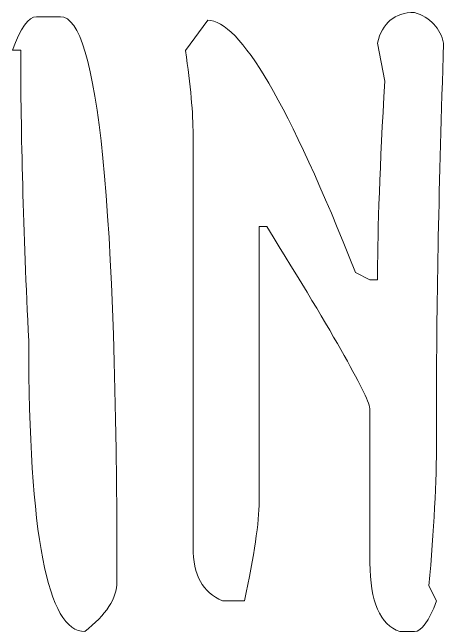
# Model space of a CAD drawing. Header units: inches. Extents: x 0.42 to 5.57, y -5.8 to -0.43.
# Drawn here: x 4.752 to 5.509, y -4.537 to -3.449 of the extents above; entities that cross this region are included whole.
import ezdxf

# ---------------------------------------------------------------- set-up
doc = ezdxf.new("R2010")
doc.units = ezdxf.units.IN
doc.header["$MEASUREMENT"] = 0
doc.layers.add('Layer 1', color=7, linetype='Continuous')

# ---------------------------------------------------------------- blocks, each defined once
blk = doc.blocks.new('block 407')
at = {"layer": 'Layer 1', "lineweight": 0}
blk.add_open_spline([(4.8366, -3.4564), (4.9027, -3.4564), (4.9357, -3.7876), (4.9357, -4.4491), (4.9357, -4.4781), (4.9166, -4.507), (4.8792, -4.5366), (4.8138, -4.5366), (4.7807, -4.3661), (4.7807, -4.0259), (4.7712, -3.8317), (4.7667, -3.6612), (4.7667, -3.5151), (4.7667, -3.5151), (4.7521, -3.5151), (4.7521, -3.5151), (4.766, -3.4762), (4.7807, -3.4564), (4.7947, -3.4564), (4.7947, -3.4564), (4.8366, -3.4564), (4.8366, -3.4564)], degree=3, knots=[0, 0, 0, 0, 1, 1, 1, 2, 2, 2, 3, 3, 3, 4, 4, 4, 5, 5, 5, 6, 6, 6, 7, 7, 7, 7], dxfattribs=at)
blk = doc.blocks.new('block 406')
at = {"layer": 'Layer 1'}
blk.add_blockref('block 407', (0, 0), dxfattribs=at)
blk = doc.blocks.new('block 409')
at = {"layer": 'Layer 1', "lineweight": 0}
blk.add_open_spline([(5.5094, -3.5028), (5.5013, -3.751), (5.4969, -3.9566), (5.4969, -4.1203), (5.4969, -4.1203), (5.4969, -4.2009), (5.4969, -4.2009), (5.4969, -4.2732), (5.4925, -4.3578), (5.4837, -4.456), (5.4837, -4.456), (5.4969, -4.4826), (5.4969, -4.4826), (5.4837, -4.5184), (5.4705, -4.5366), (5.458, -4.5366), (5.458, -4.5366), (5.4323, -4.5366), (5.4323, -4.5366), (5.3978, -4.5245), (5.3801, -4.4841), (5.3801, -4.4156), (5.3801, -4.4156), (5.3801, -4.1469), (5.3801, -4.1469), (5.3801, -4.1271), (5.3199, -4.0198), (5.1987, -3.8249), (5.1987, -3.8249), (5.1855, -3.8249), (5.1855, -3.8249), (5.1855, -3.8249), (5.1855, -4.3082), (5.1855, -4.3082), (5.1855, -4.3441), (5.1766, -4.4026), (5.1598, -4.4826), (5.1598, -4.4826), (5.1208, -4.4826), (5.1208, -4.4826), (5.0863, -4.4681), (5.0694, -4.4369), (5.0694, -4.3889), (5.0694, -4.3889), (5.0694, -3.6635), (5.0694, -3.6635), (5.0694, -3.6262), (5.065, -3.5774), (5.0562, -3.5158), (5.0562, -3.5158), (5.0951, -3.4625), (5.0951, -3.4625), (5.1517, -3.4625), (5.2383, -3.6102), (5.3544, -3.9056), (5.3544, -3.9056), (5.3801, -3.9185), (5.3801, -3.9185), (5.3801, -3.9185), (5.3934, -3.9185), (5.3934, -3.9185), (5.3934, -3.9185), (5.3934, -3.9056), (5.3934, -3.9056), (5.3934, -3.8302), (5.3978, -3.7183), (5.4059, -3.5699), (5.4059, -3.5699), (5.3934, -3.5028), (5.3934, -3.5028), (5.4014, -3.4671), (5.4235, -3.4488), (5.458, -3.4488), (5.4866, -3.458), (5.5036, -3.4762), (5.5094, -3.5028)], degree=3, knots=[0, 0, 0, 0, 1, 1, 1, 2, 2, 2, 3, 3, 3, 4, 4, 4, 5, 5, 5, 6, 6, 6, 7, 7, 7, 8, 8, 8, 9, 9, 9, 10, 10, 10, 11, 11, 11, 12, 12, 12, 13, 13, 13, 14, 14, 14, 15, 15, 15, 16, 16, 16, 17, 17, 17, 18, 18, 18, 19, 19, 19, 20, 20, 20, 21, 21, 21, 22, 22, 22, 23, 23, 23, 24, 24, 24, 25, 25, 25, 25], dxfattribs=at)
blk = doc.blocks.new('block 408')
at = {"layer": 'Layer 1'}
blk.add_blockref('block 409', (0, 0), dxfattribs=at)
blk = doc.blocks.new('block 391')
at = {"layer": 'Layer 1'}
for name in ['block 406', 'block 408']:
    blk.add_blockref(name, (0, 0), dxfattribs=at)

msp = doc.modelspace()

# ---------------------------------------------------------------- block references
at = {"layer": 'Layer 1'}
msp.add_blockref('block 391', (0, 0), dxfattribs=at)

doc.saveas('drawing.dxf')
